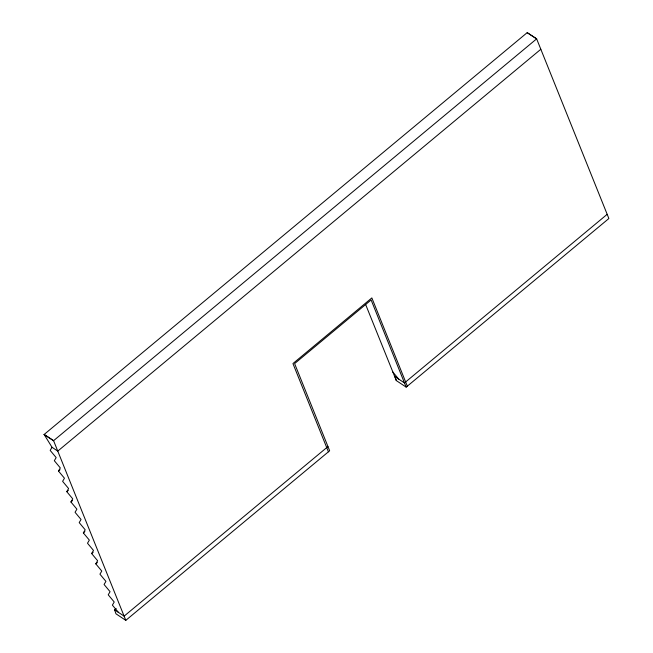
<?xml version="1.0" encoding="UTF-8"?>
<svg xmlns="http://www.w3.org/2000/svg" width="653" height="653" viewBox="0 0 653 653"><rect width="100%" height="100%" fill="white"/><g stroke="black" fill="none" stroke-linecap="round" stroke-linejoin="round"><path stroke-width="0.98" d="M365.582 304.38L396.322 380.593L406.174 387.131L608.874 218.518L536.644 38.854L527.191 32.65L44.126 434.482L52.028 447.289L50.167 450.39L56.174 457.606L54.313 460.7L60.321 467.923L58.46 471.017L64.467 478.233L62.606 481.334L68.614 488.55L66.753 491.652L72.761 498.868L70.899 501.961L76.907 509.177L75.046 512.279L81.054 519.494L79.193 522.596L85.2 529.812L83.339 532.905L89.347 540.121L87.486 543.223L93.493 550.438L91.632 553.54L97.64 560.756L95.779 563.849L101.786 571.065L99.925 574.167L105.933 581.382L104.072 584.484L110.079 591.7L108.218 594.793L114.226 602.017L112.365 605.111L118.373 612.326M540.831 49.269L57.774 451.101L52.028 447.289M58.46 471.017L60.027 469.711M66.753 491.652L68.32 490.346M70.899 501.961L72.467 500.655M83.339 532.905L84.898 531.607M91.632 553.54L93.191 552.234M95.779 563.849L97.338 562.551M406.174 387.131L371.124 299.956L294.609 363.599L329.659 450.782L125.809 620.35L115.956 613.812L114.618 609.837L116.185 608.531M327.969 446.57L124.119 616.138L114.618 609.837M607.176 214.315L404.476 382.927L394.567 376.34M527.191 32.65L536.644 38.854L53.579 440.677L125.809 620.35M392.722 371.892L398.738 379.115M407.333 386.168L371.851 297.915L292.944 363.558L328.418 451.811M394.983 376.618L396.322 380.593M53.579 440.677L44.126 434.482L53.579 440.677"/></g></svg>
